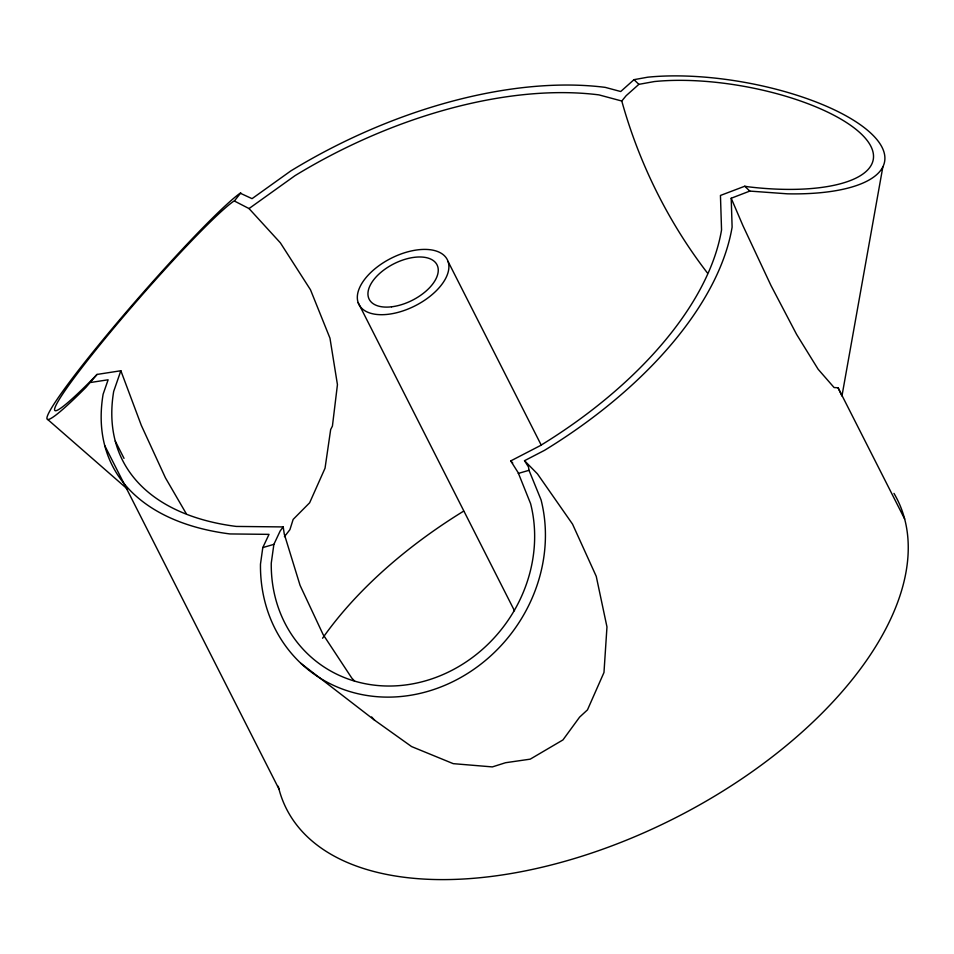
<?xml version="1.0" encoding="UTF-8"?>
<svg xmlns="http://www.w3.org/2000/svg" width="954" height="954" viewBox="0 0 954 954"><rect width="100%" height="100%" fill="white"/><g stroke="black" fill="none" stroke-linecap="round" stroke-linejoin="round"><path stroke-width="1.43" d="M90.666 382.471L108.124 379.787L103.115 394.229A342.355 183.955 -26.9 0 0 229.974 533.942L269.016 534.359L262.791 547.584L260.478 564.148A152.163 136.398 -52.4 0 0 419.677 693.486A152.163 136.398 -52.4 0 0 541.049 499.836L529.017 470.31L528.48 466.947L524.521 460.699L544.472 450.36A342.355 183.955 -26.9 0 0 732.112 227.088L731.205 198.241L749.796 191.086L787.312 193.817A152.163 53.424 10.1 0 0 867.389 130.149A152.163 53.424 10.1 0 0 647.754 77.191L634.005 79.659L620.708 91.524L605.253 87.374A342.355 183.955 -26.9 0 0 290.755 170.957L252.047 198.659L240.169 193.173A152.163 11.078 -48.9 0 0 86.385 360.218A152.163 11.078 -48.9 0 0 85.943 387.36L97.046 374.433L120.86 370.748L141.311 425.377L165.424 477.811L186.078 513.371M120.86 370.748L113.681 391.426A330.847 177.766 -26.9 0 0 236.282 526.429L283.207 526.93L280.202 530.901L273.881 544.364L271.258 563.134A140.643 126.083 -52.4 0 0 418.412 682.67A140.643 126.083 -52.4 0 0 530.603 503.676L518.153 472.635L510.724 460.925L540.214 445.661A330.847 177.766 -26.9 0 0 721.546 229.89L720.449 195.451L744.752 186.233L748.055 186.781A140.643 49.393 10.1 0 0 864.813 137.638A140.643 49.393 10.1 0 0 654.337 81.555L638.87 84.346L626.17 95.662L621.781 101.017C638.965 162.979 668.194 222.008 707.427 272.999M882.844 166.926L841.953 395.993L838.089 387.777L834.082 387.539L818.127 369.234L796.602 334.413L770.951 285.449L742.951 225.693L731.205 198.241M284.423 536.673L289.909 529.673L293.152 519.405L309.645 502.77L325.04 468.211L330.668 429.527L332.421 426.092L337.442 384.653L329.965 338.169L310.491 289.789L280.369 242.841L249.03 208.568L234.362 200.996L233.146 201.604A140.643 10.244 -48.9 0 0 90.988 356.021A140.643 10.244 -48.9 0 0 90.582 381.099L97.046 374.433M234.362 200.996L240.813 192.851M249.03 208.568L295.024 175.655A330.847 177.766 -26.9 0 1 598.945 94.887L621.781 101.017M262.791 547.584L273.881 544.364M518.272 473.434L529.017 470.31M300.868 663.328L374.624 720.21L411.591 746.577L453.233 763.653L492.359 766.909L505.548 762.723L530.221 759.157L562.955 739.922L579.603 717.122L587.473 709.871L603.977 672.487L606.971 626.933L596.25 576.335L572.531 524.116L537.436 473.852L524.521 460.699M47.7 419.486L127.395 489.056M634.005 79.659L638.87 84.346M744.752 186.233L749.796 191.086M510.724 460.925L512.739 462.988M354.685 681.192L351.74 678.008L323.06 634.446L300.057 585.339L284.268 534.037L283.207 526.93M371.631 716.967L374.624 720.21M838.089 387.777L904.666 519.024M448.082 261.515A49.548 26.629 -26.9 0 1 388.075 314.307A49.548 26.629 -26.9 0 1 373.145 270.328A49.548 26.629 -26.9 0 1 448.082 261.515L541.085 444.826M358.12 302.573L514.468 610.763M115.267 441.094L124.02 458.361M104.749 445.625L278.926 788.958M893.97 493.385A342.355 183.955 -26.9 0 1 660.454 825.198A342.355 183.955 -26.9 0 1 278.258 786.263M322.571 638.25A330.847 177.766 -26.9 0 1 463.572 511.177M391.557 306.806A38.041 20.439 -26.9 0 0 437.636 266.285A38.041 20.439 -26.9 0 0 380.097 273.047A38.041 20.439 -26.9 0 0 391.557 306.806"/></g></svg>
